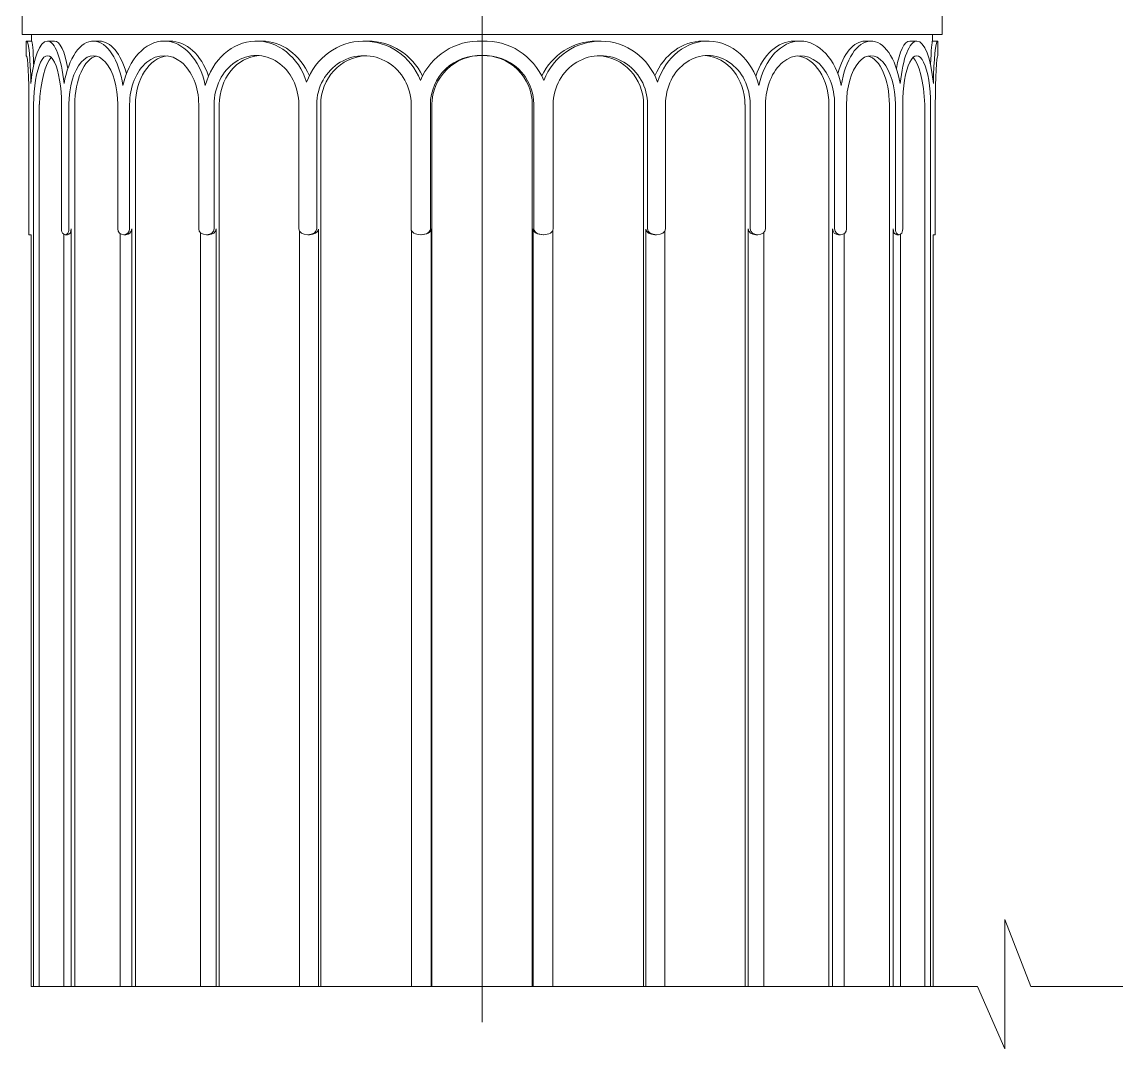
# Model space of a CAD drawing. Header units: millimetres. Extents: x 542654 to 551203, y 315718 to 321804.
# Drawn here: x 544228 to 544873, y 320423 to 321025 of the extents above; entities that cross this region are included whole.
import ezdxf

# ---------------------------------------------------------------- set-up
doc = ezdxf.new("R2010")
doc.units = ezdxf.units.MM
doc.layers.add('cad-block.com', color=250, linetype='Continuous')

msp = doc.modelspace()

# ---------------------------------------------------------------- linework, layer by layer
at = {"layer": 'cad-block.com', "color": 18, "lineweight": 15, "true_color": 0x000000}
for points in [[(544497.56, 320438.73), (544497.56, 321524.78)], [(544497.56, 321032.35), (544228.1, 321032.35), (544228.1, 321017.38), (544497.56, 321017.38)], [(544497.56, 321032.35), (544767.01, 321032.35), (544767.01, 321017.38), (544497.56, 321017.38)], [(544230.62, 321013.47), (544233.75, 321013.47), (544233.75, 321017.38)], [(544764.5, 321013.47), (544761.37, 321013.47), (544761.37, 321017.38)], [(544230.62, 321013.47), (544230.62, 321004.93)], [(544243.86, 321013.47), (544247.15, 321013.47)], [(544269.88, 321013.47), (544273.36, 321013.47)], [(544311.34, 321013.47), (544314.73, 321013.47)], [(544365.39, 321013.47), (544368.4, 321013.47)], [(544428.32, 321013.47), (544430.66, 321013.47)], [(544566.8, 321013.47), (544564.46, 321013.47)], [(544629.73, 321013.47), (544626.71, 321013.47)], [(544683.77, 321013.47), (544680.38, 321013.47)], [(544725.24, 321013.47), (544721.75, 321013.47)], [(544751.25, 321013.47), (544747.96, 321013.47)], [(544764.5, 321013.47), (544764.5, 321004.93)], [(544232.16, 320976.27), (544232.16, 320900.05)], [(544234.9, 320459.53), (544234.9, 320976.27)], [(544238.24, 320976.27), (544238.24, 320459.53)], [(544251.22, 320903.43), (544251.22, 320976.27)], [(544255.57, 320903.43), (544255.57, 320976.27)], [(544259.05, 320976.27), (544259.05, 320459.53)], [(544284.18, 320903.43), (544284.18, 320976.27)], [(544291.11, 320903.43), (544291.11, 320976.27)], [(544294.5, 320976.27), (544294.5, 320459.53)], [(544331.58, 320903.43), (544331.58, 320976.27)], [(544340.6, 320903.43), (544340.6, 320976.27)], [(544343.62, 320976.27), (544343.62, 320459.53)], [(544390.17, 320903.43), (544390.17, 320976.27)], [(544400.68, 320903.43), (544400.68, 320976.27)], [(544403.02, 320976.27), (544403.02, 320459.53)], [(544455.96, 320903.43), (544455.96, 320976.27)], [(544467.24, 320903.43), (544467.24, 320976.27)], [(544468.19, 320459.53), (544468.19, 320976.27)], [(544526.93, 320459.53), (544526.93, 320976.27)], [(544527.88, 320903.43), (544527.88, 320976.27)], [(544539.15, 320903.43), (544539.15, 320976.27)], [(544592.1, 320976.27), (544592.1, 320459.53)], [(544594.44, 320903.43), (544594.44, 320976.27)], [(544604.95, 320903.43), (544604.95, 320976.27)], [(544651.5, 320976.27), (544651.5, 320459.53)], [(544654.51, 320903.43), (544654.51, 320976.27)], [(544663.53, 320903.43), (544663.53, 320976.27)], [(544700.62, 320976.27), (544700.62, 320459.53)], [(544704.01, 320903.43), (544704.01, 320976.27)], [(544710.93, 320903.43), (544710.93, 320976.27)], [(544736.06, 320976.27), (544736.06, 320459.53)], [(544739.55, 320903.43), (544739.55, 320976.27)], [(544743.9, 320903.43), (544743.9, 320976.27)], [(544756.87, 320976.27), (544756.87, 320459.53)], [(544760.21, 320459.53), (544760.21, 320976.27)], [(544762.95, 320976.27), (544762.95, 320900.05)], [(544232.16, 320900.05), (544233.4, 320900.05)], [(544233.4, 320900.05), (544233.4, 320459.53)], [(544252.53, 320900.32), (544252.53, 320459.53)], [(544253.39, 320900.05), (544254.71, 320900.05)], [(544256.88, 320903.43), (544256.88, 320459.53)], [(544285.54, 320900.75), (544285.54, 320459.53)], [(544288.88, 320900.05), (544287.65, 320900.05)], [(544292.34, 320903.43), (544292.34, 320459.53)], [(544332.57, 320901.32), (544332.57, 320459.53)], [(544337.29, 320900.05), (544336.09, 320900.05)], [(544341.8, 320903.43), (544341.8, 320459.53)], [(544390.6, 320902.09), (544390.6, 320459.53)], [(544396.44, 320900.05), (544395.42, 320900.05)], [(544401.69, 320903.28), (544401.69, 320459.53)], [(544456.16, 320902.54), (544456.16, 320459.53)], [(544467.75, 320903.43), (544467.75, 320459.53)], [(544527.36, 320903.43), (544527.36, 320459.53)], [(544538.95, 320902.54), (544538.95, 320459.53)], [(544593.43, 320903.28), (544593.43, 320459.53)], [(544598.68, 320900.05), (544599.69, 320900.05)], [(544604.51, 320902.09), (544604.51, 320459.53)], [(544653.31, 320903.43), (544653.31, 320459.53)], [(544657.83, 320900.05), (544659.02, 320900.05)], [(544662.55, 320901.32), (544662.55, 320459.53)], [(544702.77, 320903.43), (544702.77, 320459.53)], [(544706.23, 320900.05), (544707.47, 320900.05)], [(544709.57, 320900.75), (544709.57, 320459.53)], [(544738.23, 320903.43), (544738.23, 320459.53)], [(544741.72, 320900.05), (544740.41, 320900.05)], [(544742.58, 320900.32), (544742.58, 320459.53)], [(544762.95, 320900.05), (544761.71, 320900.05)], [(544761.71, 320900.05), (544761.71, 320459.53)], [(544818.98, 320459.53), (544803.76, 320498.89), (544803.76, 320422.98), (544787.7, 320459.53)], [(544233.4, 320459.53), (544495.85, 320459.53)], [(544787.7, 320459.53), (544461.1, 320459.53)], [(544761.71, 320459.53), (544499.26, 320459.53)], [(544872.86, 320459.53), (544818.98, 320459.53)]]:
    msp.add_lwpolyline(points, dxfattribs=at)
for centre, start, end in [((544495.94, 320976.2), 87.51157, 157.50973), ((544499.18, 320976.2), 22.49027, 92.48843)]:
    msp.add_arc(centre, 37.31, start, end, dxfattribs=at)
for centre, major_axis, ratio, start_param, end_param in [((544230.62, 320976.27), (0.2, 37.21), 0.074865, -1.234378, -0.023796), ((544243.06, 320976.27), (-0.14, 37.2), 0.276352, -1.23579, 1.233652), ((544233.71, 320976.27), (0, 37.21), 0.041633, -0.882532, -0.02625), ((544247.15, 320976.27), (0, 37.2), 0.25388, 5.316566, 6.283225), ((544269.88, 320976.27), (0, 37.2), 0.488376, 5.015604, 7.517909), ((544273.36, 320976.27), (0, 37.2), 0.488376, 5.219394, 6.283185), ((544311.34, 320976.27), (0, 37.2), 0.679597, 5.019256, 7.550767), ((544314.73, 320976.27), (0, 37.2), 0.679597, 5.17808, 6.283185), ((544365.39, 320976.27), (0, 37.2), 0.844287, 5.073688, 7.547114), ((544368.4, 320976.27), (0, 37.2), 0.844287, 5.184497, 6.283185), ((544428.32, 320976.27), (0, 37.2), 0.964164, 5.104071, 7.492682), ((544430.66, 320976.27), (0, 37.2), 0.964164, 5.180396, 6.283185), ((544230.62, 320976.27), (0, 28.66), 0.05403, -1.570796, 0), ((544243.06, 320976.27), (0, 28.66), 0.284605, 4.712389, 7.853982), ((544245.65, 320975.91), (1.55, 28.95), 0.255636, 0.267214, 1.572072), ((544269.88, 320976.27), (0, 28.66), 0.49925, 4.712389, 7.853982), ((544273.36, 320976.27), (0, 28.66), 0.499248, 0.122061, 1.570798), ((544311.34, 320976.27), (0, 28.66), 0.706059, 4.712389, 7.853982), ((544314.73, 320976.27), (0, 28.66), 0.706045, 0.083968, 1.570814), ((544365.39, 320976.27), (0, 28.78), 0.861037, 4.712389, 7.853982), ((544368.4, 320976.27), (0, 28.78), 0.86102, 0.061113, 1.570849), ((544428.32, 320976.27), (0, 28.66), 0.964485, 4.712389, 7.853982), ((544430.66, 320976.27), (0.01, 28.66), 0.964462, 0.04293, 1.571103), ((544495.85, 320976.27), (8.67, 27.44), 0.993903, 0.248182, 1.875041), ((544496.8, 320976.27), (7.46, 27.75), 0.9957, 0.237632, 1.832535), ((544253.39, 320903.43), (0, -3.39), 0.642774, 4.712389, 7.853982), ((544254.71, 320903.43), (0, 3.39), 0.642774, 3.141593, 4.712389), ((544287.65, 320903.43), (3.46, 0), 0.977993, 3.141593, 6.283185), ((544288.88, 320903.43), (3.46, 0), 0.977993, 4.712389, 6.283185), ((544336.09, 320903.43), (4.51, 0), 0.750439, 3.141593, 6.283185), ((544337.29, 320903.43), (4.51, 0), 0.750439, 4.712389, 6.283185), ((544395.42, 320903.43), (5.25, 0), 0.644417, 3.141593, 6.283185), ((544396.44, 320903.43), (-5.25, 0), 0.644417, 1.570796, 3.095926), ((544461.6, 320903.43), (5.64, 0), 0.600501, 3.141593, 6.283185), ((544462.11, 320903.43), (5.64, 0), 0.600501, 4.666681, 6.283185)]:
    msp.add_ellipse(centre, major_axis=major_axis, ratio=ratio, start_param=start_param, end_param=end_param, dxfattribs=at)
at = {"layer": 'cad-block.com', "color": 18, "lineweight": 15, "true_color": 0x000000, "extrusion": (0, 0, -1)}
for centre, major_axis, ratio, start_param, end_param in [((544564.46, 320976.27), (0, 37.2), 0.964164, 5.180396, 6.283185), ((544566.8, 320976.27), (0, 37.2), 0.964164, 5.104071, 7.492682), ((544626.71, 320976.27), (0, 37.2), 0.844287, 5.184497, 6.283185), ((544629.73, 320976.27), (0, 37.2), 0.844287, 5.073688, 7.547114), ((544680.38, 320976.27), (0, 37.2), 0.679597, 5.17808, 6.283185), ((544683.77, 320976.27), (0, 37.2), 0.679597, 5.019256, 7.550767), ((544721.75, 320976.27), (0, 37.2), 0.488376, 5.219394, 6.283185), ((544725.24, 320976.27), (0, 37.2), 0.488376, 5.015604, 7.517909), ((544747.96, 320976.27), (0, 37.2), 0.25388, 5.316566, 6.283225), ((544752.05, 320976.27), (0.14, 37.2), 0.276352, -1.23579, 1.233652), ((544761.4, 320976.27), (0, 37.21), 0.041633, -0.882532, -0.02625), ((544764.5, 320976.27), (-0.2, 37.21), 0.074865, -1.234378, -0.023796), ((544499.26, 320976.27), (-8.67, 27.44), 0.993903, 0.248182, 1.875041), ((544498.31, 320976.27), (-7.46, 27.75), 0.9957, 0.237632, 1.832535), ((544566.8, 320976.27), (0, 28.66), 0.964485, 4.712389, 7.853982), ((544564.46, 320976.27), (-0.01, 28.66), 0.964462, 0.04293, 1.571103), ((544629.73, 320976.27), (0, 28.78), 0.861037, 4.712389, 7.853982), ((544626.71, 320976.27), (0, 28.78), 0.86102, 0.061113, 1.570849), ((544683.77, 320976.27), (0, 28.66), 0.706059, 4.712389, 7.853982), ((544680.38, 320976.27), (0, 28.66), 0.706045, 0.083968, 1.570814), ((544725.24, 320976.27), (0, 28.66), 0.49925, 4.712389, 7.853982), ((544721.75, 320976.27), (0, 28.66), 0.499248, 0.122061, 1.570798), ((544752.05, 320976.27), (0, 28.66), 0.284605, 4.712389, 7.853982), ((544749.47, 320975.91), (-1.55, 28.95), 0.255636, 0.267214, 1.572072), ((544764.5, 320976.27), (0, 28.66), 0.05403, -1.570796, 0), ((544533, 320903.43), (-5.64, 0), 0.600501, 4.666681, 6.283185), ((544533.52, 320903.43), (-5.64, 0), 0.600501, 3.141593, 6.283185), ((544598.68, 320903.43), (5.25, 0), 0.644417, 1.570796, 3.095926), ((544599.69, 320903.43), (-5.25, 0), 0.644417, 3.141593, 6.283185), ((544657.83, 320903.43), (-4.51, 0), 0.750439, 4.712389, 6.283185), ((544659.02, 320903.43), (-4.51, 0), 0.750439, 3.141593, 6.283185), ((544706.23, 320903.43), (-3.46, 0), 0.977993, 4.712389, 6.283185), ((544707.47, 320903.43), (-3.46, 0), 0.977993, 3.141593, 6.283185), ((544740.41, 320903.43), (0, 3.39), 0.642774, 3.141593, 4.712389), ((544741.72, 320903.43), (0, -3.39), 0.642774, 4.712389, 7.853982)]:
    msp.add_ellipse(centre, major_axis=major_axis, ratio=ratio, start_param=start_param, end_param=end_param, dxfattribs=at)

doc.saveas('drawing.dxf')
